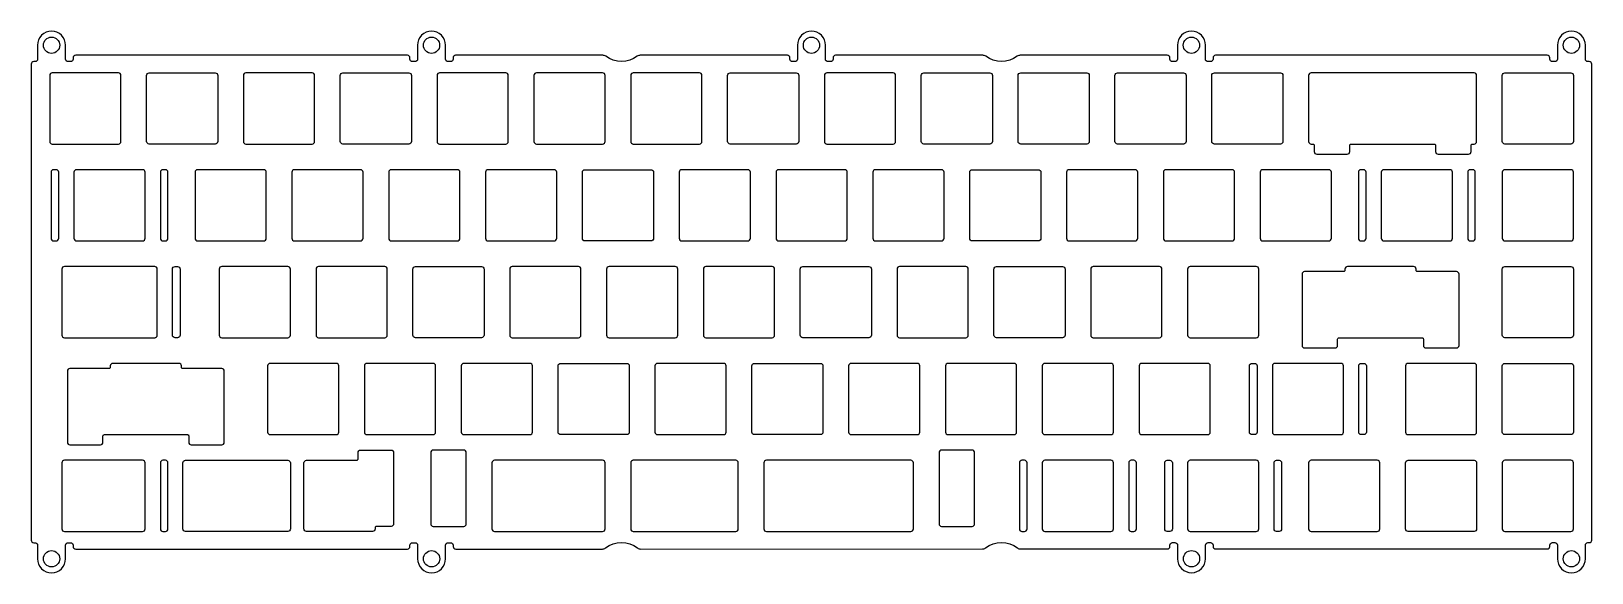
# Model space of a CAD drawing. Header units: millimetres. Extents: x -11 to 296, y -91 to 15.
import ezdxf

# ---------------------------------------------------------------- set-up
doc = ezdxf.new("R2010")
doc.units = ezdxf.units.MM
doc.layers.get('0').update_dxf_attribs({"linetype": 'CONTINUOUS'})

msp = doc.modelspace()

# ---------------------------------------------------------------- linework, layer by layer
for points in [[(-3.9, 12.43, 1), (-9.4, 12.43), (-9.4, 9.7, -0.414206), (-9.9, 9.2), (-10.15, 9.2, 0.414214), (-10.65, 8.7), (-10.65, -84.9, 0.414214), (-10.15, -85.4), (-9.9, -85.4, -0.414221), (-9.4, -85.9), (-9.4, -88.57, 1), (-3.9, -88.57), (-3.9, -85.9, -0.414213), (-3.4, -85.4), (-2.9, -85.4, -0.414214), (-2.4, -85.9), (-2.4, -86.15, 0.414214), (-1.9, -86.65), (63.36, -86.65, 0.414214), (63.86, -86.15), (63.86, -85.9, -0.414214), (64.36, -85.4), (64.86, -85.4, -0.414214), (65.36, -85.9), (65.36, -88.57, 1), (70.86, -88.57), (70.86, -85.9, -0.414214), (71.36, -85.4), (71.86, -85.4, -0.414214), (72.36, -85.9), (72.36, -86.15, 0.414214), (72.86, -86.65), (101.71, -86.65, 0.164689), (102.32, -86.44, -0.33856), (108.64, -86.44, 0.164689), (109.24, -86.65), (176.46, -86.64, 0.164529), (177.07, -86.44, -0.338213), (183.38, -86.44, 0.164529), (183.99, -86.64), (212.86, -86.64, 0.414214), (213.36, -86.14), (213.36, -85.89, -0.414214), (213.86, -85.39), (214.36, -85.39, -0.414214), (214.86, -85.89), (214.86, -88.56, 1), (220.36, -88.56), (220.36, -85.89, -0.414214), (220.86, -85.39), (221.36, -85.39, -0.414214), (221.86, -85.89), (221.86, -86.14, 0.414214), (222.36, -86.64), (287.6, -86.64, 0.414214), (288.1, -86.14), (288.1, -85.89, -0.414223), (288.6, -85.39), (289.1, -85.39, -0.414214), (289.6, -85.89), (289.6, -88.57, 1), (295.1, -88.57), (295.1, -85.89, -0.414214), (295.6, -85.39), (295.85, -85.39, 0.414214), (296.35, -84.89), (296.35, 8.7, 0.414214), (295.85, 9.2), (295.6, 9.2, -0.414214), (295.1, 9.7), (295.1, 12.43, 1), (289.6, 12.43), (289.6, 9.7, -0.414214), (289.1, 9.2), (288.6, 9.2, -0.414214), (288.1, 9.7), (288.1, 9.95, 0.414214), (287.6, 10.45), (222.35, 10.45, 0.414214), (221.85, 9.95), (221.85, 9.7, -0.414214), (221.35, 9.2), (220.85, 9.2, -0.414214), (220.35, 9.7), (220.35, 12.43, 1), (214.85, 12.43), (214.85, 9.7, -0.414214), (214.35, 9.2), (213.85, 9.2, -0.414214), (213.35, 9.7), (213.35, 9.95, 0.414214), (212.85, 10.45), (183.92, 10.45, 0.160935), (183.33, 10.25, -0.330427), (177.13, 10.25, 0.160935), (176.53, 10.45), (147.6, 10.45, 0.414214), (147.1, 9.95), (147.1, 9.7, -0.414214), (146.6, 9.2), (146.1, 9.2, -0.414214), (145.6, 9.7), (145.6, 12.43, 1), (140.1, 12.43), (140.1, 9.7, -0.414214), (139.6, 9.2), (139.1, 9.2, -0.414214), (138.6, 9.7), (138.6, 9.95, 0.414214), (138.1, 10.45), (109.17, 10.45, 0.160934), (108.58, 10.25, -0.330426), (102.38, 10.25, 0.160934), (101.78, 10.45), (72.85, 10.45, 0.414214), (72.35, 9.95), (72.35, 9.7, -0.414214), (71.85, 9.2), (71.35, 9.2, -0.414214), (70.85, 9.7), (70.85, 12.43, 1), (65.35, 12.43), (65.35, 9.7, -0.414214), (64.85, 9.2), (64.35, 9.2, -0.414214), (63.85, 9.7), (63.85, 9.95, 0.414214), (63.35, 10.45), (-1.9, 10.45, 0.414214), (-2.4, 9.95), (-2.4, 9.7, -0.414214), (-2.9, 9.2), (-3.4, 9.2, -0.414214), (-3.9, 9.7)], [(-7, -6.5, 0.414214), (-6.5, -7), (6.5, -7, 0.414214), (7, -6.5), (7, 6.5, 0.414214), (6.5, 7), (-6.5, 7, 0.414214), (-7, 6.5)], [(12.55, 7), (25.55, 7, -0.414214), (26.05, 6.5), (26.05, -6.5, -0.414214), (25.55, -7), (12.55, -7, -0.414214), (12.05, -6.5), (12.05, 6.5, -0.414214)], [(44.6, -7, 0.414214), (45.1, -6.5), (45.1, 6.5, 0.414214), (44.6, 7), (31.6, 7, 0.414214), (31.1, 6.5), (31.1, -6.5, 0.414214), (31.6, -7)], [(64.15, 6.5), (64.15, -6.5, -0.414214), (63.65, -7), (50.65, -7, -0.414214), (50.15, -6.5), (50.15, 6.5, -0.414214), (50.65, 7), (63.65, 7, -0.414214)], [(82.7, -7, 0.414214), (83.2, -6.5), (83.2, 6.5, 0.414214), (82.7, 7), (69.7, 7, 0.414214), (69.2, 6.5), (69.2, -6.5, 0.414214), (69.7, -7)], [(101.75, -7, 0.414214), (102.25, -6.5), (102.25, 6.5, 0.414214), (101.75, 7), (88.75, 7, 0.414214), (88.25, 6.5), (88.25, -6.5, 0.414214), (88.75, -7)], [(107.3, -6.5, 0.414214), (107.8, -7), (120.8, -7, 0.414214), (121.3, -6.5), (121.3, 6.5, 0.414214), (120.8, 7), (107.8, 7, 0.414214), (107.3, 6.5)], [(140.35, 6.5), (140.35, -6.5, -0.414214), (139.85, -7), (126.85, -7, -0.414214), (126.35, -6.5), (126.35, 6.5, -0.414214), (126.85, 7), (139.85, 7, -0.414214)], [(145.4, 6.5), (145.4, -6.5, 0.414214), (145.9, -7), (158.9, -7, 0.414214), (159.4, -6.5), (159.4, 6.5, 0.414214), (158.9, 7), (145.9, 7, 0.414214)], [(164.95, 7), (177.95, 7, -0.414214), (178.45, 6.5), (178.45, -6.5, -0.414214), (177.95, -7), (164.95, -7, -0.414214), (164.45, -6.5), (164.45, 6.5, -0.414214)], [(184, 7), (197, 7, -0.414214), (197.5, 6.5), (197.5, -6.5, -0.414214), (197, -7), (184, -7, -0.414214), (183.5, -6.5), (183.5, 6.5, -0.414214)], [(216.55, 6.5), (216.55, -6.5, -0.414214), (216.05, -7), (203.05, -7, -0.414214), (202.55, -6.5), (202.55, 6.5, -0.414214), (203.05, 7), (216.05, 7, -0.414214)], [(222.1, 7), (235.1, 7, -0.414214), (235.6, 6.5), (235.6, -6.5, -0.414214), (235.1, -7), (222.1, -7, -0.414214), (221.6, -6.5), (221.6, 6.5, -0.414214)], [(241.15, -7), (241.49, -7, -0.414214), (241.74, -7.25), (241.74, -8.5, 0.414214), (242.24, -9), (248.24, -9, 0.414214), (248.74, -8.5), (248.74, -7.25, -0.414214), (248.99, -7), (265.36, -7, -0.414214), (265.61, -7.25), (265.61, -8.5, 0.414214), (266.11, -9), (272.11, -9, 0.414214), (272.61, -8.5), (272.61, -7.25, -0.414214), (272.86, -7), (273.2, -7, 0.414214), (273.7, -6.5), (273.7, 6.5, 0.414214), (273.2, 7), (241.15, 7, 0.414214), (240.65, 6.5), (240.65, -6.5, 0.414214)], [(292.75, 6.5), (292.75, -6.5, -0.414214), (292.25, -7), (279.25, -7, -0.414214), (278.75, -6.5), (278.75, 6.5, -0.414214), (279.25, 7), (292.25, 7, -0.414214)], [(-6.74, -12.55), (-6.74, -25.55, 0.414214), (-6.24, -26.05), (-5.74, -26.05, 0.414214), (-5.24, -25.55), (-5.24, -12.55, 0.414214), (-5.74, -12.05), (-6.24, -12.05, 0.414214)], [(-2.24, -12.55), (-2.24, -25.55, 0.414214), (-1.74, -26.05), (11.26, -26.05, 0.414214), (11.76, -25.55), (11.76, -12.55, 0.414214), (11.26, -12.05), (-1.74, -12.05, 0.414214)], [(15.76, -26.05, 0.414214), (16.26, -25.55), (16.26, -12.55, 0.414214), (15.76, -12.05), (15.26, -12.05, 0.414214), (14.76, -12.55), (14.76, -25.55, 0.414214), (15.26, -26.05)], [(22.08, -26.05), (35.08, -26.05, 0.414214), (35.58, -25.55), (35.58, -12.55, 0.414214), (35.08, -12.05), (22.08, -12.05, 0.414214), (21.58, -12.55), (21.58, -25.55, 0.414214)], [(41.13, -26.05), (54.13, -26.05, 0.414214), (54.63, -25.55), (54.63, -12.55, 0.414214), (54.13, -12.05), (41.13, -12.05, 0.414214), (40.63, -12.55), (40.63, -25.55, 0.414214)], [(73.68, -12.55, 0.414214), (73.18, -12.05), (60.18, -12.05, 0.414214), (59.68, -12.55), (59.68, -25.55, 0.414214), (60.18, -26.05), (73.18, -26.05, 0.414214), (73.68, -25.55)], [(92.23, -26.05, 0.414214), (92.73, -25.55), (92.73, -12.55, 0.414214), (92.23, -12.05), (79.23, -12.05, 0.414214), (78.73, -12.55), (78.73, -25.55, 0.414214), (79.23, -26.05)], [(111.78, -12.55), (111.78, -25.55, -0.414214), (111.28, -26.05), (98.28, -26.05, -0.414214), (97.78, -25.55), (97.78, -12.55, -0.414214), (98.28, -12.05), (111.28, -12.05, -0.414214)], [(116.83, -25.55, 0.414214), (117.33, -26.05), (130.33, -26.05, 0.414214), (130.83, -25.55), (130.83, -12.55, 0.414214), (130.33, -12.05), (117.33, -12.05, 0.414214), (116.83, -12.55)], [(136.38, -26.05), (149.38, -26.05, 0.414214), (149.88, -25.55), (149.88, -12.55, 0.414214), (149.38, -12.05), (136.38, -12.05, 0.414214), (135.88, -12.55), (135.88, -25.55, 0.414214)], [(154.93, -25.55, 0.414214), (155.43, -26.05), (168.43, -26.05, 0.414214), (168.93, -25.55), (168.93, -12.55, 0.414214), (168.43, -12.05), (155.43, -12.05, 0.414214), (154.93, -12.55)], [(187.98, -12.55), (187.98, -25.55, -0.414214), (187.48, -26.05), (174.48, -26.05, -0.414214), (173.98, -25.55), (173.98, -12.55, -0.414214), (174.48, -12.05), (187.48, -12.05, -0.414214)], [(193.53, -12.05, 0.414214), (193.03, -12.55), (193.03, -25.55, 0.414214), (193.53, -26.05), (206.53, -26.05, 0.414214), (207.03, -25.55), (207.03, -12.55, 0.414214), (206.53, -12.05)], [(225.58, -26.05, 0.414214), (226.08, -25.55), (226.08, -12.55, 0.414214), (225.58, -12.05), (212.58, -12.05, 0.414214), (212.08, -12.55), (212.08, -25.55, 0.414214), (212.58, -26.05)], [(231.13, -12.55), (231.13, -25.55, 0.414214), (231.63, -26.05), (244.63, -26.05, 0.414214), (245.13, -25.55), (245.13, -12.55, 0.414214), (244.63, -12.05), (231.63, -12.05, 0.414214)], [(251.94, -12.55, 0.414214), (251.44, -12.05), (250.94, -12.05, 0.414214), (250.44, -12.55), (250.44, -25.55, 0.414214), (250.94, -26.05), (251.44, -26.05, 0.414214), (251.94, -25.55)], [(268.94, -12.55, 0.414214), (268.44, -12.05), (255.44, -12.05, 0.414214), (254.94, -12.55), (254.94, -25.55, 0.414214), (255.44, -26.05), (268.44, -26.05, 0.414214), (268.94, -25.55)], [(272.44, -12.05, 0.414214), (271.94, -12.55), (271.94, -25.55, 0.414214), (272.44, -26.05), (272.94, -26.05, 0.414214), (273.44, -25.55), (273.44, -12.55, 0.414214), (272.94, -12.05)], [(292.25, -26.05, 0.414214), (292.75, -25.55), (292.75, -12.55, 0.414214), (292.25, -12.05), (279.25, -12.05, 0.414214), (278.75, -12.55), (278.75, -25.55, 0.414214), (279.25, -26.05)], [(-4.12, -31.1, 0.414214), (-4.62, -31.6), (-4.62, -44.6, 0.414214), (-4.12, -45.1), (13.64, -45.1, 0.414214), (14.14, -44.6), (14.14, -31.6, 0.414214), (13.64, -31.1)], [(17.64, -31.1), (18.14, -31.1, -0.414214), (18.64, -31.6), (18.64, -44.6, -0.414214), (18.14, -45.1), (17.64, -45.1, -0.414214), (17.14, -44.6), (17.14, -31.6, -0.414214)], [(26.84, -31.1, 0.414214), (26.34, -31.6), (26.34, -44.6, 0.414214), (26.84, -45.1), (39.84, -45.1, 0.414214), (40.34, -44.6), (40.34, -31.6, 0.414214), (39.84, -31.1)], [(58.89, -45.1, 0.414214), (59.39, -44.6), (59.39, -31.6, 0.414214), (58.89, -31.1), (45.89, -31.1, 0.414214), (45.39, -31.6), (45.39, -44.6, 0.414214), (45.89, -45.1)], [(78.44, -31.6), (78.44, -44.6, -0.414214), (77.94, -45.1), (64.94, -45.1, -0.414214), (64.44, -44.6), (64.44, -31.6, -0.414214), (64.94, -31.1), (77.94, -31.1, -0.414214)], [(83.99, -45.1), (96.99, -45.1, 0.414214), (97.49, -44.6), (97.49, -31.6, 0.414214), (96.99, -31.1), (83.99, -31.1, 0.414214), (83.49, -31.6), (83.49, -44.6, 0.414214)], [(116.04, -45.1, 0.414214), (116.54, -44.6), (116.54, -31.6, 0.414214), (116.04, -31.1), (103.04, -31.1, 0.414214), (102.54, -31.6), (102.54, -44.6, 0.414214), (103.04, -45.1)], [(121.59, -44.6, 0.414214), (122.09, -45.1), (135.09, -45.1, 0.414214), (135.59, -44.6), (135.59, -31.6, 0.414214), (135.09, -31.1), (122.09, -31.1, 0.414214), (121.59, -31.6)], [(141.14, -31.1), (154.14, -31.1, -0.414214), (154.64, -31.6), (154.64, -44.6, -0.414214), (154.14, -45.1), (141.14, -45.1, -0.414214), (140.64, -44.6), (140.64, -31.6, -0.414214)], [(159.69, -44.6, 0.414214), (160.19, -45.1), (173.19, -45.1, 0.414214), (173.69, -44.6), (173.69, -31.6, 0.414214), (173.19, -31.1), (160.19, -31.1, 0.414214), (159.69, -31.6)], [(179.24, -31.1), (192.24, -31.1, -0.414214), (192.74, -31.6), (192.74, -44.6, -0.414214), (192.24, -45.1), (179.24, -45.1, -0.414214), (178.74, -44.6), (178.74, -31.6, -0.414214)], [(197.79, -44.6, 0.414214), (198.29, -45.1), (211.29, -45.1, 0.414214), (211.79, -44.6), (211.79, -31.6, 0.414214), (211.29, -31.1), (198.29, -31.1, 0.414214), (197.79, -31.6)], [(230.84, -31.6, 0.414214), (230.34, -31.1), (217.34, -31.1, 0.414214), (216.84, -31.6), (216.84, -44.6, 0.414214), (217.34, -45.1), (230.34, -45.1, 0.414214), (230.84, -44.6)], [(263.23, -46.6, 0.414214), (263.73, -47.1), (269.73, -47.1, 0.414214), (270.23, -46.6), (270.23, -32.6, 0.414214), (269.73, -32.1), (262.04, -32.1, -0.414214), (261.79, -31.85), (261.79, -31.6, 0.414214), (261.29, -31.1), (248.29, -31.1, 0.414214), (247.79, -31.6), (247.79, -31.85, -0.414214), (247.54, -32.1), (239.86, -32.1, 0.414214), (239.36, -32.6), (239.36, -46.6, 0.414214), (239.86, -47.1), (245.86, -47.1, 0.414214), (246.36, -46.6), (246.36, -45.35, -0.414214), (246.61, -45.1), (262.98, -45.1, -0.414214), (263.23, -45.35)], [(279.25, -31.1), (292.25, -31.1, -0.414214), (292.75, -31.6), (292.75, -44.6, -0.414214), (292.25, -45.1), (279.25, -45.1, -0.414214), (278.75, -44.6), (278.75, -31.6, -0.414214)], [(20.84, -66.15), (26.84, -66.15, 0.414214), (27.34, -65.65), (27.34, -51.65, 0.414214), (26.84, -51.15), (19.16, -51.15, -0.414214), (18.91, -50.9), (18.91, -50.65, 0.414214), (18.41, -50.15), (5.41, -50.15, 0.414214), (4.91, -50.65), (4.91, -50.9, -0.414214), (4.66, -51.15), (-3.03, -51.15, 0.414214), (-3.53, -51.65), (-3.53, -65.65, 0.414214), (-3.03, -66.15), (2.97, -66.15, 0.414214), (3.47, -65.65), (3.47, -64.4, -0.414214), (3.72, -64.15), (20.09, -64.15, -0.414214), (20.34, -64.4), (20.34, -65.65, 0.414214)], [(36.36, -50.15, 0.414214), (35.86, -50.65), (35.86, -63.65, 0.414214), (36.36, -64.15), (49.36, -64.15, 0.414214), (49.86, -63.65), (49.86, -50.65, 0.414214), (49.36, -50.15)], [(55.41, -50.15, 0.414214), (54.91, -50.65), (54.91, -63.65, 0.414214), (55.41, -64.15), (68.41, -64.15, 0.414214), (68.91, -63.65), (68.91, -50.65, 0.414214), (68.41, -50.15)], [(87.46, -64.15, 0.414214), (87.96, -63.65), (87.96, -50.65, 0.414214), (87.46, -50.15), (74.46, -50.15, 0.414214), (73.96, -50.65), (73.96, -63.65, 0.414214), (74.46, -64.15)], [(107.01, -50.65), (107.01, -63.65, -0.414214), (106.51, -64.15), (93.51, -64.15, -0.414214), (93.01, -63.65), (93.01, -50.65, -0.414214), (93.51, -50.15), (106.51, -50.15, -0.414214)], [(112.06, -63.65, 0.414214), (112.56, -64.15), (125.56, -64.15, 0.414214), (126.06, -63.65), (126.06, -50.65, 0.414214), (125.56, -50.15), (112.56, -50.15, 0.414214), (112.06, -50.65)], [(131.61, -50.15), (144.61, -50.15, -0.414214), (145.11, -50.65), (145.11, -63.65, -0.414214), (144.61, -64.15), (131.61, -64.15, -0.414214), (131.11, -63.65), (131.11, -50.65, -0.414214)], [(164.16, -50.65, 0.414214), (163.66, -50.15), (150.66, -50.15, 0.414214), (150.16, -50.65), (150.16, -63.65, 0.414214), (150.66, -64.15), (163.66, -64.15, 0.414214), (164.16, -63.65)], [(169.21, -50.65), (169.21, -63.65, 0.414214), (169.71, -64.15), (182.71, -64.15, 0.414214), (183.21, -63.65), (183.21, -50.65, 0.414214), (182.71, -50.15), (169.71, -50.15, 0.414214)], [(202.26, -50.65, 0.414214), (201.76, -50.15), (188.76, -50.15, 0.414214), (188.26, -50.65), (188.26, -63.65, 0.414214), (188.76, -64.15), (201.76, -64.15, 0.414214), (202.26, -63.65)], [(220.81, -64.15, 0.414214), (221.31, -63.65), (221.31, -50.65, 0.414214), (220.81, -50.15), (207.81, -50.15, 0.414214), (207.31, -50.65), (207.31, -63.65, 0.414214), (207.81, -64.15)], [(230.51, -50.65), (230.51, -63.65, -0.414214), (230.01, -64.15), (229.51, -64.15, -0.414214), (229.01, -63.65), (229.01, -50.65, -0.414214), (229.51, -50.15), (230.01, -50.15, -0.414214)], [(247.51, -50.65, 0.414214), (247.01, -50.15), (234.01, -50.15, 0.414214), (233.51, -50.65), (233.51, -63.65, 0.414214), (234.01, -64.15), (247.01, -64.15, 0.414214), (247.51, -63.65)], [(251.01, -50.15), (251.51, -50.15, -0.414214), (252.01, -50.65), (252.01, -63.65, -0.414214), (251.51, -64.15), (251.01, -64.15, -0.414214), (250.51, -63.65), (250.51, -50.65, -0.414214)], [(260.2, -50.15, 0.414214), (259.7, -50.65), (259.7, -63.65, 0.414214), (260.2, -64.15), (273.2, -64.15, 0.414214), (273.7, -63.65), (273.7, -50.65, 0.414214), (273.2, -50.15)], [(279.25, -50.15), (292.25, -50.15, -0.414214), (292.75, -50.65), (292.75, -63.65, -0.414214), (292.25, -64.15), (279.25, -64.15, -0.414214), (278.75, -63.65), (278.75, -50.65, -0.414214)], [(57.01, -82.45), (57.01, -82.7, -0.414214), (56.51, -83.2), (43.51, -83.2, -0.414214), (43.01, -82.7), (43.01, -69.7, -0.414214), (43.51, -69.2), (53.4, -69.2, 0.414214), (53.65, -68.95), (53.65, -67.7, -0.414214), (54.15, -67.2), (60.15, -67.2, -0.414214), (60.65, -67.7), (60.65, -81.7, -0.414214), (60.15, -82.2), (57.26, -82.2, 0.414214)], [(67.94, -81.7, 0.414214), (68.44, -82.2), (74.44, -82.2, 0.414214), (74.94, -81.7), (74.94, -67.7, 0.414214), (74.44, -67.2), (68.44, -67.2, 0.414214), (67.94, -67.7)], [(168.45, -67.2, 0.414214), (167.95, -67.7), (167.95, -81.7, 0.414214), (168.45, -82.2), (174.45, -82.2, 0.414214), (174.95, -81.7), (174.95, -67.7, 0.414214), (174.45, -67.2)], [(11.26, -83.2, 0.414214), (11.76, -82.7), (11.76, -69.7, 0.414214), (11.26, -69.2), (-4.12, -69.2, 0.414214), (-4.62, -69.7), (-4.62, -82.7, 0.414214), (-4.12, -83.2)], [(14.76, -69.7), (14.76, -82.7, 0.414214), (15.26, -83.2), (15.76, -83.2, 0.414214), (16.26, -82.7), (16.26, -69.7, 0.414214), (15.76, -69.2), (15.26, -69.2, 0.414214)], [(19.69, -69.2), (39.84, -69.2, -0.414214), (40.34, -69.7), (40.34, -82.7, -0.414214), (39.84, -83.2), (19.69, -83.2, -0.414214), (19.19, -82.7), (19.19, -69.7, -0.414214)], [(79.99, -82.7, 0.414214), (80.49, -83.2), (101.75, -83.2, 0.414214), (102.25, -82.7), (102.25, -69.7, 0.414214), (101.75, -69.2), (80.49, -69.2, 0.414214), (79.99, -69.7)], [(107.3, -82.7, 0.414214), (107.8, -83.2), (127.94, -83.2, 0.414214), (128.44, -82.7), (128.44, -69.7, 0.414214), (127.94, -69.2), (107.8, -69.2, 0.414214), (107.3, -69.7)], [(162.89, -69.7, 0.414214), (162.39, -69.2), (133.99, -69.2, 0.414214), (133.49, -69.7), (133.49, -82.7, 0.414214), (133.99, -83.2), (162.39, -83.2, 0.414214), (162.89, -82.7)], [(184.76, -83.2, 0.414214), (185.26, -82.7), (185.26, -69.7, 0.414214), (184.76, -69.2), (184.26, -69.2, 0.414214), (183.76, -69.7), (183.76, -82.7, 0.414214), (184.26, -83.2)], [(201.76, -83.2, 0.414214), (202.26, -82.7), (202.26, -69.7, 0.414214), (201.76, -69.2), (188.76, -69.2, 0.414214), (188.26, -69.7), (188.26, -82.7, 0.414214), (188.76, -83.2)], [(205.26, -69.7), (205.26, -82.7, 0.414214), (205.76, -83.2), (206.26, -83.2, 0.414214), (206.76, -82.7), (206.76, -69.7, 0.414214), (206.26, -69.2), (205.76, -69.2, 0.414214)], [(213.84, -69.7), (213.84, -82.7, -0.414214), (213.34, -83.2), (212.84, -83.2, -0.414214), (212.34, -82.7), (212.34, -69.7, -0.414214), (212.84, -69.2), (213.34, -69.2, -0.414214)], [(230.84, -69.7, 0.414214), (230.34, -69.2), (217.34, -69.2, 0.414214), (216.84, -69.7), (216.84, -82.7, 0.414214), (217.34, -83.2), (230.34, -83.2, 0.414214), (230.84, -82.7)], [(235.34, -69.7), (235.34, -82.7, -0.414214), (234.84, -83.2), (234.34, -83.2, -0.414214), (233.84, -82.7), (233.84, -69.7, -0.414214), (234.34, -69.2), (234.84, -69.2, -0.414214)], [(241.15, -69.2, 0.414214), (240.65, -69.7), (240.65, -82.7, 0.414214), (241.15, -83.2), (254.15, -83.2, 0.414214), (254.65, -82.7), (254.65, -69.7, 0.414214), (254.15, -69.2)], [(273.7, -69.7), (273.7, -82.7, -0.414214), (273.2, -83.2), (260.2, -83.2, -0.414214), (259.7, -82.7), (259.7, -69.7, -0.414214), (260.2, -69.2), (273.2, -69.2, -0.414214)], [(279.25, -83.2), (292.25, -83.2, 0.414214), (292.75, -82.7), (292.75, -69.7, 0.414214), (292.25, -69.2), (279.25, -69.2, 0.414214), (278.75, -69.7), (278.75, -82.7, 0.414214)]]:
    msp.add_lwpolyline(points, format="xyb", close=True)
for centre in [(-6.65, 12.43), (68.1, 12.43), (142.85, 12.43), (217.6, 12.43), (292.35, 12.43), (-6.65, -88.57), (68.11, -88.57), (217.61, -88.56), (292.35, -88.57)]:
    msp.add_circle(centre, 1.6)

doc.saveas('drawing.dxf')
